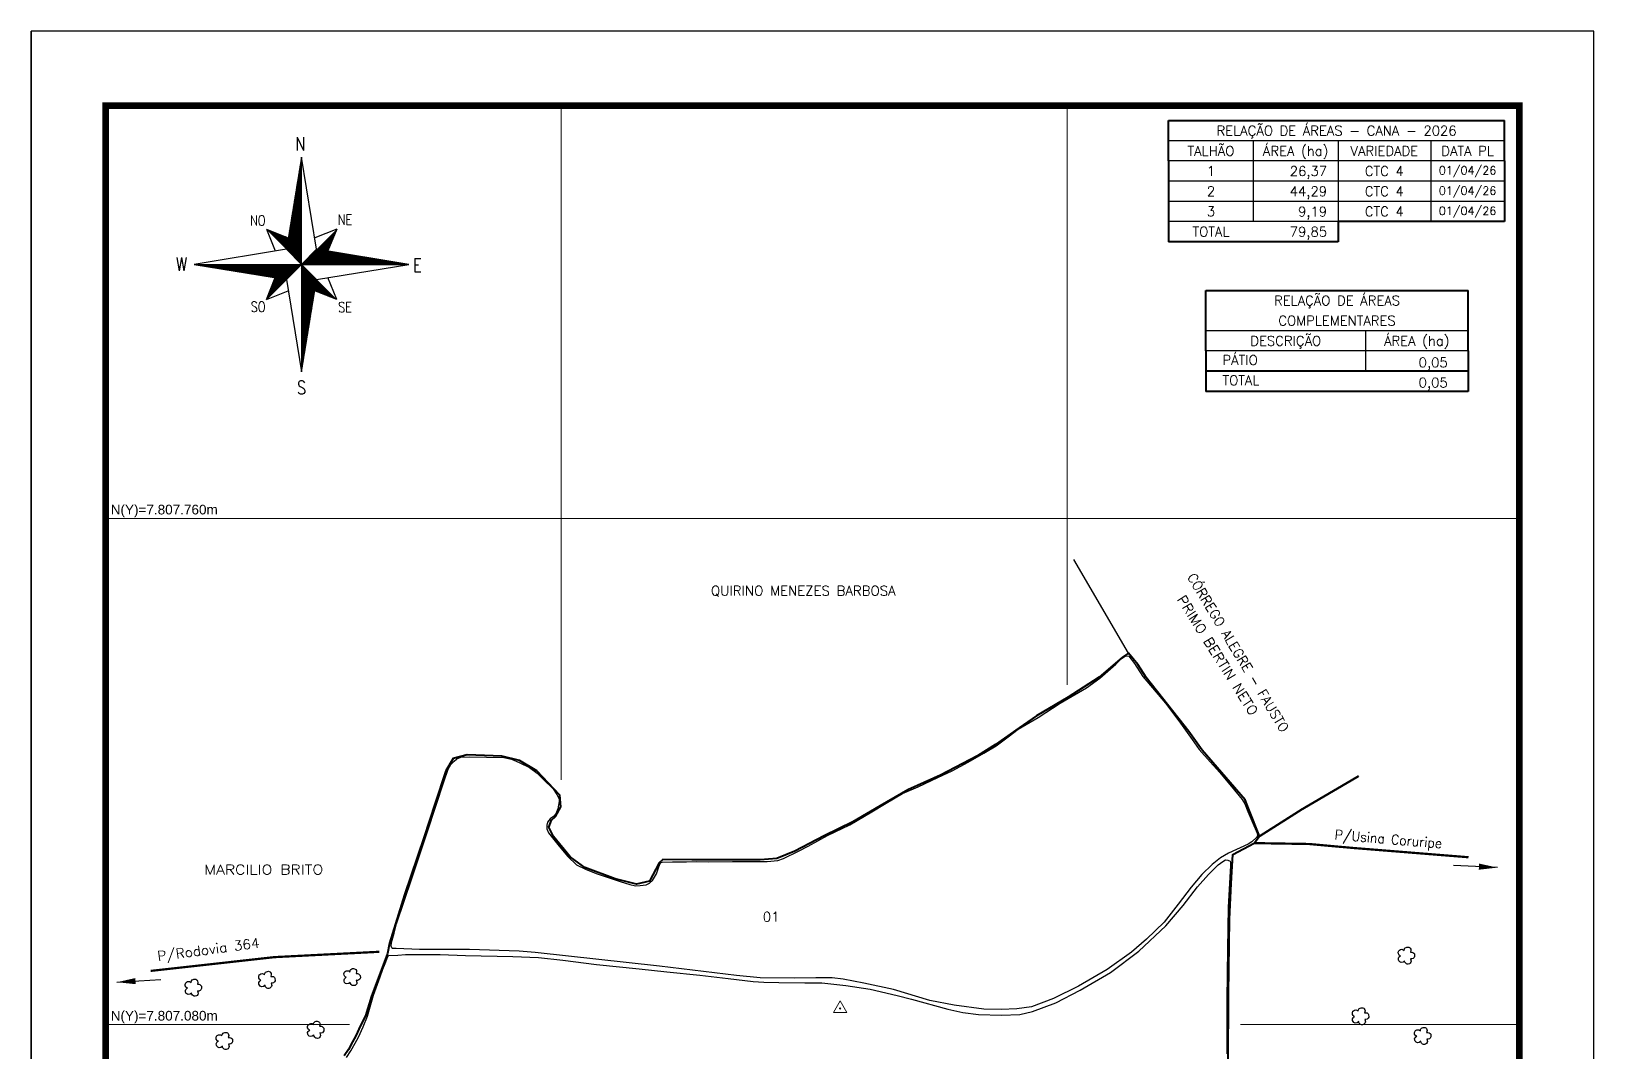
# Model space of a CAD drawing. Header units: millimetres. Extents: x 716688 to 718788, y 7805444 to 7808414.
# Drawn here: x 716688 to 718788, y 7807043 to 7808414 of the extents above; entities that cross this region are included whole.
import ezdxf
from ezdxf.enums import TextEntityAlignment as Align

# ---------------------------------------------------------------- set-up
doc = ezdxf.new("R2010")
doc.units = ezdxf.units.MM
doc.linetypes.add('CONTINUO', pattern=[0])
doc.linetypes.add('LIN0', pattern=[0])
doc.layers.add('0114000216', color=1, linetype='Continuous', lineweight=25)
doc.layers.add('MALHA', color=253, linetype='Continuous', lineweight=13)
for name, color, linetype in [('0114000216001', 5, 'Continuous'), ('0114000216002', 5, 'Continuous'), ('ESTRADA', 7, 'Continuous'), ('MARGEM', 5, 'Continuous'), ('MATO', 3, 'Continuous'), ('QUADRO_DE_AREAS_CANA_2026', 7, 'Continuous'), ('QUADRO_DE_AREAS_COMPLEMENTARES', 7, 'Continuous'), ('SETA_NORTE', 3, 'Continuous'), ('TEXTO', 7, 'Continuous'), ('TEXTO CONFRONTANTES', 7, 'Continuous'), ('TEXTO_NUN_TAL', 7, 'Continuous')]:
    doc.layers.add(name, color=color, linetype=linetype)
doc.styles.add('ROMANS', font='romans', dxfattribs={"height": 0.2})
doc.styles.add('SIMPLEX', font='simplex', dxfattribs={"height": 0.2})
doc.styles.get("Standard").update_dxf_attribs({"font": 'arial.ttf'})
doc.dimstyles.new('ISO-25', dxfattribs={"dimtxt": 2.5, "dimasz": 2.5, "dimexe": 1.25, "dimexo": 0.625, "dimtad": 1, "dimtxsty": 'Standard', "dimcen": 2.5, "dimadec": 0, "dimazin": 0, "dimtfac": 1, "dimtmove": 0, "dimatfit": 3, "dimfxl": 1, "dimarcsym": 0})

# ---------------------------------------------------------------- blocks, each defined once
blk = doc.blocks.new('A$C309442C0')
at = {"layer": 'SETA_NORTE', "linetype": 'Continuous'}
h = blk.add_hatch(dxfattribs=at)
h.set_pattern_fill('ANSI31', color=256, scale=0.1375, angle=-90, style=0)
h.set_pattern_definition([(315, (-215853.3434, 13873.16845), (0.3086963042, 0.3086963042), [])])
h.paths.add_polyline_path([(73.5, 97.4), (74.7, 104.9), (60, 110.8)])
h = blk.add_hatch(dxfattribs=at)
h.set_pattern_fill('ANSI31', color=256, scale=0.1375, angle=180, style=0)
h.set_pattern_definition([(225, (13869.59828, 216024.21475), (0.3086963042, -0.3086963042), [])])
h.paths.add_polyline_path([(93.8, 97.4), (101.4, 96.2), (107.3, 110.8)])
h = blk.add_hatch(dxfattribs=at)
h.set_pattern_fill('ANSI31', color=256, scale=0.1375, style=0)
h.set_pattern_definition([(45, (-13702.2971, -215849.77324), (-0.3086963042, 0.3086963042), [])])
h.paths.add_polyline_path([(73.5, 77), (65.9, 78.3), (60, 63.6)])
h = blk.add_hatch(dxfattribs=at)
h.set_pattern_fill('ANSI31', color=256, scale=0.1375, angle=90, style=0)
h.set_pattern_definition([(135, (216020.6446, -13698.72693), (-0.3086963042, -0.3086963042), [])])
h.paths.add_polyline_path([(93.8, 77), (92.6, 69.5), (107.3, 63.6)])
for p, q in [((83.4, 157.5), (83.7, 157.8)), ((83.5, 158.3), (83.7, 158.4)), ((83.6, 159), (83.7, 159.1)), ((81.3, 145.3), (83.7, 147.6)), ((81.5, 146.1), (83.7, 148.2)), ((81.6, 146.8), (83.7, 148.9)), ((81.7, 147.6), (83.7, 149.5)), ((81.8, 148.3), (83.7, 150.1)), ((82, 149.1), (83.7, 150.8)), ((82.1, 149.9), (83.7, 151.4)), ((82.2, 150.6), (83.7, 152.1)), ((82.3, 151.4), (83.7, 152.7)), ((82.5, 152.2), (83.7, 153.3)), ((82.6, 152.9), (83.7, 154)), ((82.7, 153.7), (83.7, 154.6)), ((82.9, 154.4), (83.7, 155.2)), ((83, 155.2), (83.7, 155.9)), ((83.1, 156), (83.7, 156.5)), ((83.2, 156.7), (83.7, 157.2)), ((79.2, 132.3), (83.7, 136.8)), ((79.3, 133.1), (83.7, 137.4)), ((79.5, 133.8), (83.7, 138)), ((79.6, 134.6), (83.7, 138.7)), ((79.7, 135.4), (83.7, 139.3)), ((79.8, 136.1), (83.7, 140)), ((80, 136.9), (83.7, 140.6)), ((80.1, 137.7), (83.7, 141.2)), ((80.2, 138.4), (83.7, 141.9)), ((80.3, 139.2), (83.7, 142.5)), ((80.5, 139.9), (83.7, 143.1)), ((80.6, 140.7), (83.7, 143.8)), ((80.7, 141.5), (83.7, 144.4)), ((80.8, 142.2), (83.7, 145)), ((81, 143), (83.7, 145.7)), ((81.1, 143.8), (83.7, 146.3)), ((81.2, 144.5), (83.7, 147)), ((77.2, 120.1), (83.7, 126.6)), ((77.3, 120.9), (83.7, 127.2)), ((77.4, 121.6), (83.7, 127.8)), ((77.6, 122.4), (83.7, 128.5)), ((77.7, 123.2), (83.7, 129.1)), ((77.8, 123.9), (83.7, 129.8)), ((78, 124.7), (83.7, 130.4)), ((78.1, 125.5), (83.7, 131)), ((78.2, 126.2), (83.7, 131.7)), ((78.3, 127), (83.7, 132.3)), ((78.5, 127.7), (83.7, 132.9)), ((78.6, 128.5), (83.7, 133.6)), ((78.7, 129.3), (83.7, 134.2)), ((78.8, 130), (83.7, 134.9)), ((79, 130.8), (83.7, 135.5)), ((79.1, 131.6), (83.7, 136.1)), ((75.1, 107.2), (83.7, 115.7)), ((75.2, 107.9), (83.7, 116.4)), ((75.3, 108.7), (83.7, 117)), ((75.4, 109.4), (83.7, 117.7)), ((75.6, 110.2), (83.7, 118.3)), ((75.7, 111), (83.7, 118.9)), ((75.8, 111.7), (83.7, 119.6)), ((75.9, 112.5), (83.7, 120.2)), ((76.1, 113.3), (83.7, 120.8)), ((76.2, 114), (83.7, 121.5)), ((76.3, 114.8), (83.7, 122.1)), ((76.4, 115.5), (83.7, 122.8)), ((76.6, 116.3), (83.7, 123.4)), ((76.7, 117.1), (83.7, 124)), ((76.8, 117.8), (83.7, 124.7)), ((76.9, 118.6), (83.7, 125.3)), ((77.1, 119.4), (83.7, 125.9)), ((60, 110.8), (74.7, 104.9)), ((60, 110.8), (65.9, 96.2)), ((73.5, 97.3), (83.7, 107.5)), ((73.6, 98), (83.7, 108.1)), ((73.7, 98.8), (83.7, 108.7)), ((73.8, 99.5), (83.7, 109.4)), ((73.8, 97), (83.7, 106.8)), ((73.9, 100.3), (83.7, 110)), ((74.1, 101.1), (83.7, 110.6)), ((74.2, 101.8), (83.7, 111.3)), ((74.2, 96.7), (83.7, 106.2)), ((74.3, 102.6), (83.7, 111.9)), ((74.4, 103.3), (83.7, 112.6)), ((74.5, 96.4), (83.7, 105.6)), ((74.6, 104.1), (83.7, 113.2)), ((74.7, 104.9), (83.7, 113.8)), ((74.8, 105.6), (83.7, 114.5)), ((74.9, 106.4), (83.7, 115.1)), ((107.3, 110.8), (92.6, 104.9)), ((107.3, 110.8), (101.4, 96.2)), ((74.8, 96.1), (83.7, 104.9)), ((75.1, 95.7), (83.7, 104.3)), ((75.4, 95.4), (83.7, 103.6)), ((75.8, 95.1), (83.7, 103)), ((76.1, 94.8), (83.7, 102.4)), ((76.4, 94.5), (83.7, 101.7)), ((76.7, 94.2), (83.7, 101.1)), ((77, 93.8), (83.7, 100.5)), ((77.4, 93.5), (83.7, 99.8)), ((77.7, 93.2), (83.7, 99.2)), ((78, 92.9), (83.7, 98.5)), ((78.3, 92.6), (83.7, 97.9)), ((78.6, 92.2), (83.7, 97.3)), ((78.9, 91.9), (83.7, 96.6)), ((79.3, 91.6), (83.7, 96)), ((79.6, 91.3), (83.7, 95.4)), ((79.9, 91), (83.7, 94.7)), ((83.8, 87.2), (94, 97.4)), ((84.4, 87.2), (94.5, 97.3)), ((85.1, 87.2), (95.1, 97.2)), ((85.7, 87.2), (95.6, 97.1)), ((86.3, 87.2), (96.2, 97)), ((87, 87.2), (96.7, 96.9)), ((87.6, 87.2), (97.2, 96.9)), ((88.3, 87.2), (97.8, 96.8)), ((88.9, 87.2), (98.3, 96.7)), ((89.5, 87.2), (98.9, 96.6)), ((90.2, 87.2), (99.4, 96.5)), ((90.8, 87.2), (100, 96.4)), ((91.4, 87.2), (100.5, 96.3)), ((92.1, 87.2), (101.1, 96.2)), ((92.7, 87.2), (101.6, 96.1)), ((93.4, 87.2), (102.2, 96)), ((94, 87.2), (102.7, 96)), ((94.6, 87.2), (103.3, 95.9)), ((95.3, 87.2), (103.8, 95.8)), ((95.9, 87.2), (104.4, 95.7)), ((96.5, 87.2), (104.9, 95.6)), ((97.2, 87.2), (105.5, 95.5)), ((97.8, 87.2), (106, 95.4)), ((98.4, 87.2), (106.5, 95.3)), ((99.1, 87.2), (107.1, 95.2)), ((99.7, 87.2), (107.6, 95.1)), ((100.4, 87.2), (108.2, 95.1)), ((101, 87.2), (108.7, 95)), ((101.6, 87.2), (109.3, 94.9)), ((102.3, 87.2), (109.8, 94.8)), ((102.9, 87.2), (110.4, 94.7)), ((103.5, 87.2), (110.9, 94.6)), ((104.2, 87.2), (111.5, 94.5)), ((11.8, 87.2), (11.8, 87.2)), ((12.3, 87.1), (12.4, 87.2)), ((12.9, 87), (13.1, 87.2)), ((13.4, 86.9), (13.7, 87.2)), ((14, 86.8), (14.4, 87.2)), ((14.5, 86.7), (15, 87.2)), ((15.1, 86.6), (15.6, 87.2)), ((15.6, 86.6), (16.3, 87.2)), ((16.2, 86.5), (16.9, 87.2)), ((16.7, 86.4), (17.5, 87.2)), ((17.2, 86.3), (18.2, 87.2)), ((17.8, 86.2), (18.8, 87.2)), ((18.3, 86.1), (19.5, 87.2)), ((18.9, 86), (20.1, 87.2)), ((19.4, 85.9), (20.7, 87.2)), ((20, 85.8), (21.4, 87.2)), ((20.5, 85.7), (22, 87.2)), ((21.1, 85.7), (22.6, 87.2)), ((21.6, 85.6), (23.3, 87.2)), ((22.2, 85.5), (23.9, 87.2)), ((22.7, 85.4), (24.6, 87.2)), ((23.3, 85.3), (25.2, 87.2)), ((23.8, 85.2), (25.8, 87.2)), ((24.4, 85.1), (26.5, 87.2)), ((24.9, 85), (27.1, 87.2)), ((25.5, 84.9), (27.7, 87.2)), ((26, 84.8), (28.4, 87.2)), ((26.5, 84.8), (29, 87.2)), ((27.1, 84.7), (29.6, 87.2)), ((27.6, 84.6), (30.3, 87.2)), ((28.2, 84.5), (30.9, 87.2)), ((28.7, 84.4), (31.6, 87.2)), ((29.3, 84.3), (32.2, 87.2)), ((29.8, 84.2), (32.8, 87.2)), ((30.4, 84.1), (33.5, 87.2)), ((30.9, 84), (34.1, 87.2)), ((31.5, 83.9), (34.7, 87.2)), ((32, 83.9), (35.4, 87.2)), ((32.6, 83.8), (36, 87.2)), ((33.1, 83.7), (36.7, 87.2)), ((33.7, 83.6), (37.3, 87.2)), ((34.2, 83.5), (37.9, 87.2)), ((34.7, 83.4), (38.6, 87.2)), ((35.3, 83.3), (39.2, 87.2)), ((35.8, 83.2), (39.8, 87.2)), ((36.4, 83.1), (40.5, 87.2)), ((36.9, 83), (41.1, 87.2)), ((37.5, 83), (41.8, 87.2)), ((38, 82.9), (42.4, 87.2)), ((38.6, 82.8), (43, 87.2)), ((39.1, 82.7), (43.7, 87.2)), ((39.7, 82.6), (44.3, 87.2)), ((40.2, 82.5), (44.9, 87.2)), ((40.8, 82.4), (45.6, 87.2)), ((41.3, 82.3), (46.2, 87.2)), ((41.9, 82.2), (46.8, 87.2)), ((42.4, 82.1), (47.5, 87.2)), ((43, 82.1), (48.1, 87.2)), ((43.5, 82), (48.8, 87.2)), ((44, 81.9), (49.4, 87.2)), ((44.6, 81.8), (50, 87.2)), ((45.1, 81.7), (50.7, 87.2)), ((45.7, 81.6), (51.3, 87.2)), ((46.2, 81.5), (51.9, 87.2)), ((46.8, 81.4), (52.6, 87.2)), ((47.3, 81.3), (53.2, 87.2)), ((47.9, 81.2), (53.9, 87.2)), ((48.4, 81.2), (54.5, 87.2)), ((49, 81.1), (55.1, 87.2)), ((49.5, 81), (55.8, 87.2)), ((50.1, 80.9), (56.4, 87.2)), ((50.6, 80.8), (57, 87.2)), ((51.2, 80.7), (57.7, 87.2)), ((51.7, 80.6), (58.3, 87.2)), ((52.3, 80.5), (59, 87.2)), ((52.8, 80.4), (59.6, 87.2)), ((53.3, 80.3), (60.2, 87.2)), ((53.9, 80.3), (60.9, 87.2)), ((54.4, 80.2), (61.5, 87.2)), ((55, 80.1), (62.1, 87.2)), ((55.5, 80), (62.8, 87.2)), ((56.1, 79.9), (63.4, 87.2)), ((56.6, 79.8), (64, 87.2)), ((57.2, 79.7), (64.7, 87.2)), ((57.7, 79.6), (65.3, 87.2)), ((58.3, 79.5), (66, 87.2)), ((58.8, 79.4), (66.6, 87.2)), ((59.4, 79.4), (67.2, 87.2)), ((59.9, 79.3), (67.9, 87.2)), ((83.7, 87.2), (60, 63.6)), ((60.5, 79.2), (68.5, 87.2)), ((61, 79.1), (69.1, 87.2)), ((61.5, 79), (69.8, 87.2)), ((62.1, 78.9), (70.4, 87.2)), ((62.6, 78.8), (71.1, 87.2)), ((63.2, 78.7), (71.7, 87.2)), ((63.7, 78.6), (72.3, 87.2)), ((64.3, 78.5), (73, 87.2)), ((64.8, 78.4), (73.6, 87.2)), ((65.4, 78.4), (74.2, 87.2)), ((65.9, 78.3), (74.9, 87.2)), ((66.5, 78.2), (75.5, 87.2)), ((67, 78.1), (76.2, 87.2)), ((67.6, 78), (76.8, 87.2)), ((68.1, 77.9), (77.4, 87.2)), ((68.7, 77.8), (78.1, 87.2)), ((69.2, 77.7), (78.7, 87.2)), ((69.8, 77.6), (79.3, 87.2)), ((70.3, 77.5), (80, 87.2)), ((70.8, 77.5), (80.6, 87.2)), ((71.4, 77.4), (81.2, 87.2)), ((71.9, 77.3), (81.9, 87.2)), ((72.5, 77.2), (82.5, 87.2)), ((73, 77.1), (83.2, 87.2)), ((80.2, 90.7), (83.7, 94.1)), ((80.5, 90.3), (83.7, 93.4)), ((80.9, 90), (83.7, 92.8)), ((81.2, 89.7), (83.7, 92.2)), ((81.5, 89.4), (83.7, 91.5)), ((81.8, 89.1), (83.7, 90.9)), ((82.1, 88.7), (83.7, 90.3)), ((82.4, 88.4), (83.7, 89.6)), ((82.8, 88.1), (83.7, 89)), ((83.1, 87.8), (83.7, 88.4)), ((83.4, 87.5), (83.7, 87.7)), ((83.7, 87.1), (83.7, 87.1)), ((83.7, 86.4), (84, 86.8)), ((83.7, 85.8), (84.4, 86.5)), ((83.7, 85.2), (84.7, 86.2)), ((83.7, 84.5), (85, 85.9)), ((83.7, 83.9), (85.3, 85.6)), ((83.7, 83.3), (85.6, 85.2)), ((83.7, 82.6), (86, 84.9)), ((83.7, 82), (86.3, 84.6)), ((83.7, 81.3), (86.6, 84.3)), ((104.8, 87.2), (112, 94.4)), ((105.5, 87.2), (112.6, 94.3)), ((106.1, 87.2), (113.1, 94.2)), ((106.7, 87.2), (113.7, 94.1)), ((107.4, 87.2), (114.2, 94.1)), ((108, 87.2), (114.8, 94)), ((108.6, 87.2), (115.3, 93.9)), ((109.3, 87.2), (115.8, 93.8)), ((109.9, 87.2), (116.4, 93.7)), ((110.6, 87.2), (116.9, 93.6)), ((111.2, 87.2), (117.5, 93.5)), ((111.8, 87.2), (118, 93.4)), ((112.5, 87.2), (118.6, 93.3)), ((113.1, 87.2), (119.1, 93.2)), ((113.7, 87.2), (119.7, 93.2)), ((114.4, 87.2), (120.2, 93.1)), ((115, 87.2), (120.8, 93)), ((115.6, 87.2), (121.3, 92.9)), ((116.3, 87.2), (121.9, 92.8)), ((116.9, 87.2), (122.4, 92.7)), ((117.6, 87.2), (123, 92.6)), ((118.2, 87.2), (123.5, 92.5)), ((118.8, 87.2), (124, 92.4)), ((119.5, 87.2), (124.6, 92.3)), ((120.1, 87.2), (125.1, 92.3)), ((120.7, 87.2), (125.7, 92.2)), ((121.4, 87.2), (126.2, 92.1)), ((122, 87.2), (126.8, 92)), ((122.7, 87.2), (127.3, 91.9)), ((123.3, 87.2), (127.9, 91.8)), ((123.9, 87.2), (128.4, 91.7)), ((124.6, 87.2), (129, 91.6)), ((125.2, 87.2), (129.5, 91.5)), ((125.8, 87.2), (130.1, 91.4)), ((126.5, 87.2), (130.6, 91.4)), ((127.1, 87.2), (131.2, 91.3)), ((127.8, 87.2), (131.7, 91.2)), ((128.4, 87.2), (132.3, 91.1)), ((129, 87.2), (132.8, 91)), ((129.7, 87.2), (133.3, 90.9)), ((130.3, 87.2), (133.9, 90.8)), ((130.9, 87.2), (134.4, 90.7)), ((131.6, 87.2), (135, 90.6)), ((132.2, 87.2), (135.5, 90.5)), ((132.8, 87.2), (136.1, 90.5)), ((133.5, 87.2), (136.6, 90.4)), ((134.1, 87.2), (137.2, 90.3)), ((134.8, 87.2), (137.7, 90.2)), ((135.4, 87.2), (138.3, 90.1)), ((136, 87.2), (138.8, 90)), ((136.7, 87.2), (139.4, 89.9)), ((137.3, 87.2), (139.9, 89.8)), ((137.9, 87.2), (140.5, 89.7)), ((138.6, 87.2), (141, 89.6)), ((139.2, 87.2), (141.6, 89.6)), ((139.9, 87.2), (142.1, 89.5)), ((140.5, 87.2), (142.6, 89.4)), ((141.1, 87.2), (143.2, 89.3)), ((141.8, 87.2), (143.7, 89.2)), ((142.4, 87.2), (144.3, 89.1)), ((143, 87.2), (144.8, 89)), ((143.7, 87.2), (145.4, 88.9)), ((144.3, 87.2), (145.9, 88.8)), ((144.9, 87.2), (146.5, 88.7)), ((145.6, 87.2), (147, 88.7)), ((146.2, 87.2), (147.6, 88.6)), ((146.9, 87.2), (148.1, 88.5)), ((147.5, 87.2), (148.7, 88.4)), ((148.1, 87.2), (149.2, 88.3)), ((148.8, 87.2), (149.8, 88.2)), ((149.4, 87.2), (150.3, 88.1)), ((150, 87.2), (150.8, 88)), ((150.7, 87.2), (151.4, 87.9)), ((151.3, 87.2), (151.9, 87.8)), ((152, 87.2), (152.5, 87.8)), ((152.6, 87.2), (153, 87.7)), ((153.2, 87.2), (153.6, 87.6)), ((153.9, 87.2), (154.1, 87.5)), ((154.5, 87.2), (154.7, 87.4)), ((155.1, 87.2), (155.2, 87.3)), ((60, 63.6), (65.9, 78.3)), ((83.7, 80.7), (86.9, 84)), ((83.7, 80.1), (87.2, 83.6)), ((83.7, 79.4), (87.5, 83.3)), ((83.7, 78.8), (87.9, 83)), ((83.7, 78.2), (88.2, 82.7)), ((83.7, 77.5), (88.5, 82.4)), ((83.7, 76.9), (88.8, 82.1)), ((83.7, 76.2), (89.1, 81.7)), ((83.7, 75.6), (89.5, 81.4)), ((83.7, 75), (89.8, 81.1)), ((83.7, 74.3), (90.1, 80.8)), ((83.7, 73.7), (90.4, 80.5)), ((83.7, 73.1), (90.7, 80.1)), ((83.7, 72.4), (91, 79.8)), ((83.7, 71.8), (91.4, 79.5)), ((83.7, 71.2), (91.7, 79.2)), ((83.7, 70.5), (92, 78.9)), ((83.7, 69.9), (92.3, 78.5)), ((83.7, 69.2), (92.6, 78.2)), ((83.7, 68.6), (93, 77.9)), ((83.7, 68), (93.3, 77.6)), ((83.7, 67.3), (93.6, 77.3)), ((83.7, 66.7), (93.8, 76.9)), ((83.7, 66.1), (93.7, 76.1)), ((83.7, 65.4), (93.6, 75.3)), ((83.7, 64.8), (93.4, 74.6)), ((83.7, 64.1), (93.3, 73.8)), ((107.3, 63.6), (101.4, 78.3)), ((60, 63.6), (74.7, 69.5)), ((83.7, 63.5), (93.2, 73)), ((83.7, 62.9), (93.1, 72.3)), ((83.7, 62.2), (92.9, 71.5)), ((83.7, 61.6), (92.8, 70.8)), ((83.7, 61), (92.7, 70)), ((83.7, 60.3), (92.6, 69.2)), ((83.7, 59.7), (92.4, 68.5)), ((83.7, 59), (92.3, 67.7)), ((83.7, 58.4), (92.2, 66.9)), ((83.7, 57.8), (92.1, 66.2)), ((83.7, 57.1), (91.9, 65.4)), ((83.7, 56.5), (91.8, 64.7)), ((83.7, 55.9), (91.7, 63.9)), ((83.7, 55.2), (91.6, 63.1)), ((107.3, 63.6), (92.6, 69.5)), ((83.7, 54.6), (91.4, 62.4)), ((83.7, 54), (91.3, 61.6)), ((83.7, 53.3), (91.2, 60.8)), ((83.7, 52.7), (91.1, 60.1)), ((83.7, 52), (90.9, 59.3)), ((83.7, 51.4), (90.8, 58.6)), ((83.7, 50.8), (90.7, 57.8)), ((83.7, 50.1), (90.5, 57)), ((83.7, 49.5), (90.4, 56.3)), ((83.7, 48.9), (90.3, 55.5)), ((83.7, 48.2), (90.2, 54.7)), ((83.7, 47.6), (90, 54)), ((83.7, 46.9), (89.9, 53.2)), ((83.7, 46.3), (89.8, 52.5)), ((83.7, 45.7), (89.7, 51.7)), ((83.7, 45), (89.5, 50.9)), ((83.7, 44.4), (89.4, 50.2)), ((83.7, 43.8), (89.3, 49.4)), ((83.7, 43.1), (89.2, 48.6)), ((83.7, 42.5), (89, 47.9)), ((83.7, 41.8), (88.9, 47.1)), ((83.7, 41.2), (88.8, 46.3)), ((83.7, 40.6), (88.7, 45.6)), ((83.7, 39.9), (88.5, 44.8)), ((83.7, 39.3), (88.4, 44.1)), ((83.7, 38.7), (88.3, 43.3)), ((83.7, 38), (88.2, 42.5)), ((83.7, 37.4), (88, 41.8)), ((83.7, 36.8), (87.9, 41)), ((83.7, 36.1), (87.8, 40.2)), ((83.7, 35.5), (87.7, 39.5)), ((83.7, 34.8), (87.5, 38.7)), ((83.7, 34.2), (87.4, 38)), ((83.7, 33.6), (87.3, 37.2)), ((83.7, 32.9), (87.2, 36.4)), ((83.7, 32.3), (87, 35.7)), ((83.7, 31.7), (86.9, 34.9)), ((83.7, 31), (86.8, 34.1)), ((83.7, 30.4), (86.7, 33.4)), ((83.7, 29.7), (86.5, 32.6)), ((83.7, 29.1), (86.4, 31.9)), ((83.7, 28.5), (86.3, 31.1)), ((83.7, 27.8), (86.2, 30.3)), ((83.7, 27.2), (86, 29.6)), ((83.7, 26.6), (85.9, 28.8)), ((83.7, 25.9), (85.8, 28)), ((83.7, 25.3), (85.6, 27.3)), ((83.7, 24.6), (85.5, 26.5)), ((83.7, 24), (85.4, 25.8)), ((83.7, 23.4), (85.3, 25)), ((83.7, 22.7), (85.1, 24.2)), ((83.7, 22.1), (85, 23.5)), ((83.7, 21.5), (84.9, 22.7)), ((83.7, 20.8), (84.8, 21.9)), ((83.7, 20.2), (84.6, 21.2)), ((83.7, 19.6), (84.5, 20.4)), ((83.7, 18.9), (84.4, 19.7)), ((83.7, 18.3), (84.3, 18.9)), ((83.7, 17.6), (84.1, 18.1)), ((83.7, 17), (84, 17.4)), ((83.7, 16.4), (83.9, 16.6)), ((83.7, 15.7), (83.8, 15.8))]:
    blk.add_line(p, q, dxfattribs=at)
blk.add_lwpolyline([(93.8, 77), (155.7, 87.2), (93.8, 97.4), (83.7, 159.3), (73.5, 97.4), (11.6, 87.2), (73.5, 77), (83.7, 15.1)], close=True, dxfattribs=at)
for points in [[(83.7, 87.2), (83.7, 159.3)], [(83.7, 87.2), (73.5, 97.4)], [(83.7, 87.2), (93.8, 97.4)], [(11.6, 87.2), (155.7, 87.2)], [(83.7, 87.2), (73.5, 77)], [(83.7, 87.2), (93.8, 77)], [(83.7, 87.2), (83.7, 15.1)]]:
    blk.add_lwpolyline(points, dxfattribs=at)
at = {"layer": 'SETA_NORTE', "color": 7, "lineweight": 30, "style": 'ROMANS', "width": 0.8}
for s, height, p in [('N ', 8.94, (79.5, 163.6)), ('NO', 6.88, (49.1, 113.2)), ('NE', 6.87, (108, 113.7)), ('W', 8.94, (-0.7, 82.9)), ('E', 8.94, (158.6, 82.1)), ('SO', 6.88, (49.5, 55.3)), ('SE', 6.87, (108.3, 55)), ('S', 8.94, (80.6, 0))]:
    blk.add_text(s, height=height, dxfattribs=at).set_placement(p)

msp = doc.modelspace()

# ---------------------------------------------------------------- linework, layer by layer
at = {"layer": '0114000216', "linetype": 'CONTINUO', "lineweight": 40}
msp.add_lwpolyline([(718296.8, 7807026.9), (718296.9, 7807120.7), (718298.6, 7807221.6), (718300.5, 7807269.5), (718303, 7807308.3), (718331.5, 7807323.7), (718338.7, 7807332.9), (718324.1, 7807370.2), (718319.3, 7807382), (718261.6, 7807448.6), (718243.9, 7807473.7), (718186.6, 7807546.2), (718175.1, 7807563.5), (718162.7, 7807578.7), (718154.6, 7807573.6), (718123.4, 7807546.8), (718081.5, 7807519.7), (718039, 7807494.7), (718015.6, 7807478.7), (717984, 7807456.1), (717959.7, 7807441.1), (717910, 7807415.1), (717866, 7807395.1), (717828.8, 7807373.9), (717792, 7807352.4), (717753.5, 7807333.3), (717714.4, 7807312.8), (717690, 7807302.9), (717667.4, 7807301.4), (717631.9, 7807301.4), (717575.7, 7807301.4), (717536.7, 7807301.9), (717531.7, 7807297.4), (717518.9, 7807272.4), (717501.4, 7807268.4), (717472.7, 7807275.8), (717432, 7807290.9), (717412.3, 7807305.2), (717390, 7807332.5), (717383.5, 7807345), (717387, 7807354.3), (717392.7, 7807359.4), (717399.6, 7807372.3), (717398.4, 7807388), (717367.5, 7807420.8), (717344.1, 7807434.9), (717320.4, 7807440.3), (717274, 7807442.1), (717255.1, 7807437.3), (717245, 7807420.9), (717230.7, 7807377.2), (717216.2, 7807332.3), (717189.5, 7807254.4), (717169.5, 7807189.4), (717166.9, 7807175.5), (717145.2, 7807117.9), (717137.2, 7807091.6), (717130.6, 7807078.5), (717124.1, 7807064.7), (717119.9, 7807056.6), (717114.2, 7807046.5), (717108.4, 7807037.7)], dxfattribs=at)
at = {"layer": '0114000216001'}
msp.add_lwpolyline([(717178.6, 7807182.1), (717173.5, 7807182.2), (717172.4, 7807182.8), (717171.8, 7807185.4), (717172.2, 7807190.2), (717175.7, 7807202.7), (717178.8, 7807215.2), (717200, 7807277.5), (717220.7, 7807339.4), (717242.3, 7807406), (717248.4, 7807423), (717252, 7807429.3), (717256.4, 7807433.8), (717260, 7807437), (717265.4, 7807439.3), (717276.6, 7807439.6), (717323.1, 7807438.8), (717333.2, 7807436.7), (717343.9, 7807432.2), (717357.7, 7807425.1), (717367.7, 7807417.7), (717376.1, 7807409.7), (717389.3, 7807396.4), (717394.5, 7807389), (717397.3, 7807383.4), (717397.6, 7807379.5), (717395.7, 7807369.8), (717392.9, 7807363.2), (717389.8, 7807359.5), (717385.5, 7807356.4), (717382, 7807351.9), (717380.9, 7807347.7), (717380.7, 7807342.7), (717383.3, 7807337.4), (717397.6, 7807319.7), (717409.1, 7807305.7), (717420.9, 7807294.7), (717432.8, 7807288.7), (717447.2, 7807283), (717479.4, 7807272.3), (717492.4, 7807268), (717500, 7807266.4), (717506.5, 7807266.6), (717514.4, 7807267.5), (717519, 7807269.9), (717522.9, 7807273.3), (717528.2, 7807282.5), (717531.5, 7807291.8), (717533.8, 7807297), (717535.9, 7807298.2), (717549.8, 7807298.6), (717568.7, 7807298.6), (717582.4, 7807298.9), (717598.5, 7807298.7), (717630.2, 7807298.8), (717659.4, 7807298.9), (717677, 7807299.2), (717691.2, 7807300.4), (717698.8, 7807302.9), (717718.9, 7807313), (717732.2, 7807319.7), (717758.1, 7807333.7), (717787.9, 7807348.4), (717817.9, 7807365.7), (717836.8, 7807377.4), (717859, 7807390.2), (717879.8, 7807399.5), (717906.3, 7807411.7), (717925.8, 7807420.7), (717947.3, 7807432.6), (717968.2, 7807444.5), (717984.6, 7807454.3), (718000.7, 7807466.4), (718014.2, 7807476.7), (718041.2, 7807492.6), (718071, 7807511.5), (718106.1, 7807532.1), (718123.9, 7807545.1), (718145.5, 7807564.2), (718153, 7807571.1), (718157.4, 7807574.3), (718159.8, 7807575.3), (718163.2, 7807574.8), (718170.5, 7807565), (718181.8, 7807547.5), (718195, 7807532.3), (718212.5, 7807511.5), (718232.5, 7807484.8), (718248.2, 7807463), (718257.4, 7807449.4), (718272.6, 7807432.7), (718285.3, 7807418.4), (718305.1, 7807394.8), (718315.4, 7807382.3), (718319.2, 7807376.4), (718323, 7807366.3), (718328.6, 7807353.5), (718335.5, 7807336.9), (718335.9, 7807333.4), (718334.8, 7807331.3), (718328.3, 7807325.4), (718323.3, 7807322.4), (718297.1, 7807310), (718286.3, 7807303.9), (718274.9, 7807295), (718261.2, 7807281.3), (718246.8, 7807264.5), (718229.5, 7807241.7), (718210.5, 7807217.5), (718186.8, 7807194.8), (718166.8, 7807177.3), (718133.8, 7807153.8), (718095.5, 7807131.7), (718061.7, 7807114.8), (718032.2, 7807103.9), (718012.6, 7807100.9), (717991.3, 7807100.1), (717968.4, 7807100.5), (717928.4, 7807105.9), (717895.6, 7807112.4), (717846.6, 7807126.9), (717806.9, 7807135.6), (717779.1, 7807140.7), (717764.2, 7807142.6), (717742.4, 7807142.9), (717714.2, 7807142.2), (717667.8, 7807142.8), (717635.7, 7807146), (717532.2, 7807158.2), (717365.3, 7807176.8), (717343.5, 7807178.7), (717277.1, 7807180.8), (717209.8, 7807180.8)], close=True, dxfattribs=at)
at = {"layer": '0114000216002'}
msp.add_lwpolyline([(717111.7, 7807035.5), (717117.6, 7807044.4), (717123.4, 7807054.7), (717127.7, 7807062.9), (717134.2, 7807076.9), (717140, 7807091.3), (717148.1, 7807119.3), (717156.8, 7807143.9), (717160.4, 7807154.3), (717163.6, 7807161.9), (717167.3, 7807171.3), (717168.5, 7807172.5), (717180.5, 7807173.1), (717191.1, 7807174.2), (717211, 7807174.2), (717237.6, 7807174.1), (717271.4, 7807172.9), (717335, 7807171.4), (717369.8, 7807169.8), (717402.4, 7807166.5), (717447.7, 7807160.4), (717505.2, 7807154.6), (717542.2, 7807150.7), (717586.4, 7807146.3), (717624.4, 7807141.8), (717658.4, 7807137.9), (717672.5, 7807136.7), (717692.9, 7807136.6), (717727.8, 7807136.1), (717750.3, 7807135.8), (717782.7, 7807132.6), (717815.3, 7807127.6), (717851.8, 7807119.1), (717870.9, 7807113.9), (717919.8, 7807100.6), (717939.9, 7807096.3), (717960.9, 7807093.3), (717992.1, 7807092.6), (718016.8, 7807093.4), (718033.4, 7807097.5), (718064.9, 7807109.1), (718097.8, 7807125.9), (718138.5, 7807149.9), (718176.5, 7807178.6), (718212.8, 7807212.4), (718236.3, 7807240), (718255.4, 7807265), (718270.1, 7807281.3), (718283.2, 7807294.3), (718289.3, 7807299.2), (718293.1, 7807301.1), (718296.1, 7807300.8), (718299.1, 7807299.3), (718299.7, 7807297.6), (718299.9, 7807292.8), (718299.3, 7807286.1), (718296.8, 7807237.8), (718295.8, 7807181.2), (718294.9, 7807113.4), (718294.6, 7807040.6)], dxfattribs=at)
at = {"layer": 'ESTRADA', "const_width": 3}
for points in [[(718338.7, 7807332.9), (718395.6, 7807369), (718472.1, 7807413.8)], [(718331.5, 7807323.7), (718405.4, 7807322.5), (718463, 7807317.3), (718619.6, 7807304.7)], [(717155.9, 7807177.7), (717014.9, 7807170.5), (716848.5, 7807152)]]:
    msp.add_lwpolyline(points, dxfattribs=at)
at = {"layer": 'MALHA'}
for p, q in [((717400, 7807408.9), (717400, 7808314.5)), ((718080, 7807536.5), (718080, 7808314.5)), ((716787.9, 7807760), (718687.9, 7807760)), ((716787.9, 7807080), (717115.6, 7807080)), ((718313.3, 7807080), (718687.9, 7807080))]:
    msp.add_line(p, q, dxfattribs=at)
at = {"layer": 'MARGEM', "color": 174, "linetype": 'LIN0'}
msp.add_line((716687.9, 7805444.5), (716687.9, 7808414.5), dxfattribs=at)
at = {"layer": 'MARGEM', "color": 174, "linetype": 'LIN0', "flags": 128}
msp.add_lwpolyline([(718787.9, 7805444.5), (718787.9, 7808414.5), (716687.9, 7808414.5), (716687.9, 7805444.5)], close=True, dxfattribs=at)
at = {"layer": 'MARGEM', "color": 174, "linetype": 'LIN0', "const_width": 9.09, "flags": 128}
msp.add_lwpolyline([(718687.9, 7805778.8), (718687.9, 7808314.5), (716787.9, 7808314.5), (716787.9, 7805778.8)], close=True, dxfattribs=at)
at = {"layer": 'MATO', "linetype": 'CONTINUO'}
for points in [[(718533.7, 7807165.4, 0), (718531.7, 7807163.7, 0), (718529.1, 7807163.4, 0), (718527.3, 7807164.1, 0), (718526.1, 7807165.4, 0), (718525.5, 7807166.8, 0), (718525.4, 7807169, 0), (718526.1, 7807170.3, 0), (718526.8, 7807171.3, 0), (718528.3, 7807172.3, 0), (718527.3, 7807172.6, 0), (718526.4, 7807173.3, 0), (718525.4, 7807175, 0), (718525.2, 7807177, 0), (718525.9, 7807179.1, 0), (718526.7, 7807179.9, 0), (718528.2, 7807180.8, 0), (718529.8, 7807181, 0), (718531, 7807180.8, 0), (718532, 7807180.4, 0), (718533.1, 7807179.4, 0), (718533.4, 7807181.2, 0), (718533.7, 7807182, 0), (718534.5, 7807183, 0), (718535.7, 7807183.4, 0), (718536.9, 7807184, 0), (718538.2, 7807184.1, 0), (718539.4, 7807183.9, 0), (718540.5, 7807183.4, 0), (718541.2, 7807182.6, 0), (718541.9, 7807181.3, 0), (718542.1, 7807179.8, 0), (718541.5, 7807177.2, 0), (718543.3, 7807177.3, 0), (718544.8, 7807176.9, 0), (718546.2, 7807175.8, 0), (718547, 7807174.9, 0), (718547.2, 7807171.3, 0), (718546.4, 7807169.8, 0), (718545.2, 7807168.7, 0), (718543.4, 7807168.2, 0), (718541.8, 7807168.3, 0), (718542.6, 7807165, 0), (718542.3, 7807163.6, 0), (718541.3, 7807162.3, 0), (718540.2, 7807161.4, 0), (718538.7, 7807161.1, 0), (718537.3, 7807161.1, 0), (718536.1, 7807161.5, 0), (718534.9, 7807162.7, 0), (718534, 7807163.9, 0), (718533.7, 7807165.6, 0)], [(717002.1, 7807132.8, 0), (717000.1, 7807131.1, 0), (716997.6, 7807130.8, 0), (716995.8, 7807131.5, 0), (716994.5, 7807132.8, 0), (716994, 7807134.2, 0), (716993.8, 7807136.3, 0), (716994.5, 7807137.7, 0), (716995.2, 7807138.7, 0), (716996.7, 7807139.7, 0), (716995.8, 7807139.9, 0), (716994.9, 7807140.7, 0), (716993.8, 7807142.4, 0), (716993.6, 7807144.4, 0), (716994.4, 7807146.5, 0), (716995.2, 7807147.3, 0), (716996.7, 7807148.2, 0), (716998.2, 7807148.4, 0), (716999.5, 7807148.2, 0), (717000.5, 7807147.7, 0), (717001.5, 7807146.8, 0), (717001.9, 7807148.6, 0), (717002.1, 7807149.4, 0), (717002.9, 7807150.4, 0), (717004.1, 7807150.8, 0), (717005.3, 7807151.3, 0), (717006.6, 7807151.5, 0), (717007.9, 7807151.3, 0), (717008.9, 7807150.7, 0), (717009.6, 7807149.9, 0), (717010.3, 7807148.6, 0), (717010.6, 7807147.2, 0), (717010, 7807144.6, 0), (717011.8, 7807144.6, 0), (717013.3, 7807144.3, 0), (717014.7, 7807143.2, 0), (717015.5, 7807142.3, 0), (717015.7, 7807138.7, 0), (717014.8, 7807137.1, 0), (717013.6, 7807136.1, 0), (717011.8, 7807135.6, 0), (717010.2, 7807135.7, 0), (717011.1, 7807132.4, 0), (717010.7, 7807131, 0), (717009.7, 7807129.6, 0), (717008.7, 7807128.8, 0), (717007.2, 7807128.4, 0), (717005.7, 7807128.5, 0), (717004.6, 7807128.8, 0), (717003.3, 7807130.1, 0), (717002.4, 7807131.2, 0), (717002.2, 7807132.9, 0)], [(717116.7, 7807136.5, 0), (717114.7, 7807134.9, 0), (717112.2, 7807134.6, 0), (717110.4, 7807135.3, 0), (717109.1, 7807136.5, 0), (717108.6, 7807138, 0), (717108.4, 7807140.1, 0), (717109.1, 7807141.4, 0), (717109.8, 7807142.4, 0), (717111.3, 7807143.4, 0), (717110.4, 7807143.7, 0), (717109.4, 7807144.5, 0), (717108.4, 7807146.2, 0), (717108.2, 7807148.2, 0), (717109, 7807150.3, 0), (717109.8, 7807151, 0), (717111.3, 7807151.9, 0), (717112.8, 7807152.1, 0), (717114.1, 7807152, 0), (717115, 7807151.5, 0), (717116.1, 7807150.5, 0), (717116.4, 7807152.4, 0), (717116.7, 7807153.1, 0), (717117.5, 7807154.1, 0), (717118.7, 7807154.6, 0), (717119.9, 7807155.1, 0), (717121.2, 7807155.2, 0), (717122.5, 7807155, 0), (717123.5, 7807154.5, 0), (717124.2, 7807153.7, 0), (717124.9, 7807152.4, 0), (717125.1, 7807151, 0), (717124.5, 7807148.4, 0), (717126.4, 7807148.4, 0), (717127.9, 7807148, 0), (717129.3, 7807146.9, 0), (717130, 7807146, 0), (717130.3, 7807142.5, 0), (717129.4, 7807140.9, 0), (717128.2, 7807139.8, 0), (717126.4, 7807139.3, 0), (717124.8, 7807139.5, 0), (717125.7, 7807136.2, 0), (717125.3, 7807134.8, 0), (717124.3, 7807133.4, 0), (717123.3, 7807132.6, 0), (717121.8, 7807132.2, 0), (717120.3, 7807132.3, 0), (717119.2, 7807132.6, 0), (717117.9, 7807133.9, 0), (717117, 7807135, 0), (717116.7, 7807136.7, 0)], [(716903.3, 7807122.2, 0), (716901.4, 7807120.6, 0), (716898.8, 7807120.3, 0), (716897, 7807121, 0), (716895.7, 7807122.2, 0), (716895.2, 7807123.7, 0), (716895.1, 7807125.8, 0), (716895.8, 7807127.1, 0), (716896.5, 7807128.1, 0), (716897.9, 7807129.1, 0), (716897, 7807129.4, 0), (716896.1, 7807130.2, 0), (716895, 7807131.8, 0), (716894.8, 7807133.9, 0), (716895.6, 7807136, 0), (716896.4, 7807136.7, 0), (716897.9, 7807137.6, 0), (716899.5, 7807137.8, 0), (716900.7, 7807137.7, 0), (716901.7, 7807137.2, 0), (716902.8, 7807136.2, 0), (716903.1, 7807138.1, 0), (716903.4, 7807138.8, 0), (716904.2, 7807139.8, 0), (716905.4, 7807140.3, 0), (716906.6, 7807140.8, 0), (716907.9, 7807140.9, 0), (716909.1, 7807140.7, 0), (716910.1, 7807140.2, 0), (716910.9, 7807139.4, 0), (716911.6, 7807138.1, 0), (716911.8, 7807136.6, 0), (716911.2, 7807134.1, 0), (716913, 7807134.1, 0), (716914.5, 7807133.7, 0), (716915.9, 7807132.6, 0), (716916.7, 7807131.7, 0), (716916.9, 7807128.2, 0), (716916, 7807126.6, 0), (716914.9, 7807125.5, 0), (716913.1, 7807125, 0), (716911.5, 7807125.2, 0), (716912.3, 7807121.9, 0), (716911.9, 7807120.4, 0), (716911, 7807119.1, 0), (716909.9, 7807118.3, 0), (716908.4, 7807117.9, 0), (716906.9, 7807118, 0), (716905.8, 7807118.3, 0), (716904.5, 7807119.5, 0), (716903.7, 7807120.7, 0), (716903.4, 7807122.4, 0)], [(718472, 7807084, 0), (718470, 7807082.3, 0), (718467.5, 7807082, 0), (718465.7, 7807082.7, 0), (718464.4, 7807084, 0), (718463.9, 7807085.4, 0), (718463.7, 7807087.5, 0), (718464.4, 7807088.9, 0), (718465.1, 7807089.9, 0), (718466.6, 7807090.8, 0), (718465.7, 7807091.1, 0), (718464.8, 7807091.9, 0), (718463.7, 7807093.6, 0), (718463.5, 7807095.6, 0), (718464.3, 7807097.7, 0), (718465.1, 7807098.4, 0), (718466.6, 7807099.4, 0), (718468.1, 7807099.6, 0), (718469.4, 7807099.4, 0), (718470.4, 7807098.9, 0), (718471.4, 7807098, 0), (718471.8, 7807099.8, 0), (718472, 7807100.5, 0), (718472.8, 7807101.6, 0), (718474, 7807102, 0), (718475.2, 7807102.5, 0), (718476.5, 7807102.6, 0), (718477.8, 7807102.5, 0), (718478.8, 7807101.9, 0), (718479.5, 7807101.1, 0), (718480.2, 7807099.8, 0), (718480.5, 7807098.4, 0), (718479.9, 7807095.8, 0), (718481.7, 7807095.8, 0), (718483.2, 7807095.5, 0), (718484.6, 7807094.3, 0), (718485.4, 7807093.5, 0), (718485.6, 7807089.9, 0), (718484.7, 7807088.3, 0), (718483.5, 7807087.3, 0), (718481.7, 7807086.8, 0), (718480.1, 7807086.9, 0), (718481, 7807083.6, 0), (718480.6, 7807082.2, 0), (718479.6, 7807080.8, 0), (718478.6, 7807080, 0), (718477.1, 7807079.6, 0), (718475.6, 7807079.7, 0), (718474.5, 7807080, 0), (718473.2, 7807081.3, 0), (718472.3, 7807082.4, 0), (718472.1, 7807084.1, 0)], [(716944.8, 7807050.7, 0), (716942.8, 7807049, 0), (716940.3, 7807048.7, 0), (716938.5, 7807049.4, 0), (716937.2, 7807050.7, 0), (716936.7, 7807052.1, 0), (716936.5, 7807054.2, 0), (716937.2, 7807055.6, 0), (716938, 7807056.6, 0), (716939.4, 7807057.5, 0), (716938.5, 7807057.8, 0), (716937.6, 7807058.6, 0), (716936.5, 7807060.3, 0), (716936.3, 7807062.3, 0), (716937.1, 7807064.4, 0), (716937.9, 7807065.1, 0), (716939.4, 7807066.1, 0), (716940.9, 7807066.3, 0), (716942.2, 7807066.1, 0), (716943.2, 7807065.6, 0), (716944.2, 7807064.7, 0), (716944.6, 7807066.5, 0), (716944.8, 7807067.2, 0), (716945.7, 7807068.3, 0), (716946.9, 7807068.7, 0), (716948, 7807069.2, 0), (716949.3, 7807069.3, 0), (716950.6, 7807069.2, 0), (716951.6, 7807068.6, 0), (716952.4, 7807067.8, 0), (716953, 7807066.5, 0), (716953.3, 7807065.1, 0), (716952.7, 7807062.5, 0), (716954.5, 7807062.5, 0), (716956, 7807062.2, 0), (716957.4, 7807061, 0), (716958.2, 7807060.2, 0), (716958.4, 7807056.6, 0), (716957.5, 7807055, 0), (716956.4, 7807054, 0), (716954.5, 7807053.5, 0), (716952.9, 7807053.6, 0), (716953.8, 7807050.3, 0), (716953.4, 7807048.9, 0), (716952.4, 7807047.5, 0), (716951.4, 7807046.7, 0), (716949.9, 7807046.3, 0), (716948.4, 7807046.4, 0), (716947.3, 7807046.7, 0), (716946, 7807048, 0), (716945.1, 7807049.1, 0), (716944.9, 7807050.8, 0)], [(717067.7, 7807065.7, 0), (717065.7, 7807064.1, 0), (717063.2, 7807063.8, 0), (717061.4, 7807064.5, 0), (717060.1, 7807065.7, 0), (717059.6, 7807067.2, 0), (717059.4, 7807069.3, 0), (717060.1, 7807070.6, 0), (717060.8, 7807071.6, 0), (717062.3, 7807072.6, 0), (717061.4, 7807072.9, 0), (717060.4, 7807073.7, 0), (717059.4, 7807075.3, 0), (717059.2, 7807077.4, 0), (717060, 7807079.5, 0), (717060.8, 7807080.2, 0), (717062.3, 7807081.1, 0), (717063.8, 7807081.3, 0), (717065.1, 7807081.2, 0), (717066, 7807080.7, 0), (717067.1, 7807079.7, 0), (717067.4, 7807081.6, 0), (717067.7, 7807082.3, 0), (717068.5, 7807083.3, 0), (717069.7, 7807083.8, 0), (717070.9, 7807084.3, 0), (717072.2, 7807084.4, 0), (717073.5, 7807084.2, 0), (717074.5, 7807083.7, 0), (717075.2, 7807082.9, 0), (717075.9, 7807081.6, 0), (717076.1, 7807080.1, 0), (717075.5, 7807077.6, 0), (717077.4, 7807077.6, 0), (717078.9, 7807077.2, 0), (717080.3, 7807076.1, 0), (717081, 7807075.2, 0), (717081.3, 7807071.7, 0), (717080.4, 7807070.1, 0), (717079.2, 7807069, 0), (717077.4, 7807068.5, 0), (717075.8, 7807068.7, 0), (717076.7, 7807065.4, 0), (717076.3, 7807063.9, 0), (717075.3, 7807062.6, 0), (717074.3, 7807061.8, 0), (717072.8, 7807061.4, 0), (717071.3, 7807061.5, 0), (717070.2, 7807061.8, 0), (717068.9, 7807063, 0), (717068, 7807064.2, 0), (717067.7, 7807065.9, 0)], [(718555.4, 7807057.4, 0), (718553.4, 7807055.8, 0), (718550.9, 7807055.5, 0), (718549.1, 7807056.2, 0), (718547.8, 7807057.4, 0), (718547.3, 7807058.9, 0), (718547.2, 7807061, 0), (718547.9, 7807062.3, 0), (718548.6, 7807063.3, 0), (718550, 7807064.3, 0), (718549.1, 7807064.6, 0), (718548.2, 7807065.4, 0), (718547.1, 7807067, 0), (718546.9, 7807069.1, 0), (718547.7, 7807071.2, 0), (718548.5, 7807071.9, 0), (718550, 7807072.8, 0), (718551.6, 7807073, 0), (718552.8, 7807072.9, 0), (718553.8, 7807072.4, 0), (718554.9, 7807071.4, 0), (718555.2, 7807073.3, 0), (718555.5, 7807074, 0), (718556.3, 7807075, 0), (718557.5, 7807075.5, 0), (718558.7, 7807076, 0), (718560, 7807076.1, 0), (718561.2, 7807075.9, 0), (718562.2, 7807075.4, 0), (718563, 7807074.6, 0), (718563.6, 7807073.3, 0), (718563.9, 7807071.8, 0), (718563.3, 7807069.3, 0), (718565.1, 7807069.3, 0), (718566.6, 7807068.9, 0), (718568, 7807067.8, 0), (718568.8, 7807066.9, 0), (718569, 7807063.4, 0), (718568.1, 7807061.8, 0), (718567, 7807060.7, 0), (718565.2, 7807060.2, 0), (718563.6, 7807060.4, 0), (718564.4, 7807057.1, 0), (718564, 7807055.6, 0), (718563.1, 7807054.3, 0), (718562, 7807053.5, 0), (718560.5, 7807053.1, 0), (718559, 7807053.2, 0), (718557.9, 7807053.5, 0), (718556.6, 7807054.8, 0), (718555.8, 7807055.9, 0), (718555.5, 7807057.6, 0)]]:
    msp.add_polyline3d(points, dxfattribs=at)
at = {"layer": 'QUADRO_DE_AREAS_CANA_2026', "color": 174, "linetype": 'ByBlock', "lineweight": 40}
for p, q in [((718216.6, 7808240.2), (718216.6, 7808294.5)), ((718216.6, 7808294.5), (718667.9, 7808294.5)), ((718667.9, 7808240.2), (718667.9, 7808294.5)), ((718216.6, 7808240.2), (718216.6, 7808158.7)), ((718667.9, 7808240.2), (718667.9, 7808158.7)), ((718216.6, 7808158.7), (718216.6, 7808131.6)), ((718216.6, 7808158.7), (718216.6, 7808131.6)), ((718444.3, 7808158.7), (718444.3, 7808131.6)), ((718667.9, 7808158.7), (718444.3, 7808158.7)), ((718444.3, 7808131.6), (718216.6, 7808131.6))]:
    msp.add_line(p, q, dxfattribs=at)
at = {"layer": 'QUADRO_DE_AREAS_CANA_2026', "linetype": 'Continuous'}
for p, q in [((718667.9, 7808267.3), (718216.6, 7808267.3)), ((718330.4, 7808267.3), (718330.4, 7808158.7)), ((718444.3, 7808267.3), (718444.3, 7808158.7)), ((718568.8, 7808267.3), (718568.8, 7808158.7)), ((718667.9, 7808240.2), (718216.6, 7808240.2)), ((718667.9, 7808213), (718216.6, 7808213)), ((718667.9, 7808185.9), (718216.6, 7808185.9)), ((718444.3, 7808158.7), (718216.6, 7808158.7))]:
    msp.add_line(p, q, dxfattribs=at)
at = {"layer": 'QUADRO_DE_AREAS_COMPLEMENTARES', "color": 174, "linetype": 'ByBlock', "lineweight": 40}
for p, q in [((718266.8, 7807984.9), (718266.8, 7808066.3)), ((718266.8, 7808066.3), (718619, 7808066.3)), ((718619, 7807984.9), (718619, 7808066.3)), ((718266.8, 7807984.9), (718266.8, 7807957.7)), ((718619, 7807984.9), (718619, 7807957.7)), ((718619, 7807957.7), (718266.8, 7807957.7)), ((718266.8, 7807957.7), (718266.8, 7807930.6)), ((718619, 7807957.7), (718619, 7807930.6)), ((718619, 7807930.6), (718266.8, 7807930.6))]:
    msp.add_line(p, q, dxfattribs=at)
at = {"layer": 'QUADRO_DE_AREAS_COMPLEMENTARES', "linetype": 'Continuous'}
for p, q in [((718619, 7808012), (718266.8, 7808012)), ((718481.2, 7808012), (718481.2, 7807984.9)), ((718619, 7807984.9), (718266.8, 7807984.9)), ((718481.2, 7807984.9), (718481.2, 7807957.7))]:
    msp.add_line(p, q, dxfattribs=at)
at = {"layer": 'TEXTO'}
msp.add_lwpolyline([(718162.7, 7807578.7), (718089, 7807704.8)], dxfattribs=at)
at = {"layer": 'TEXTO', "color": 7, "lineweight": 9, "flags": 128}
msp.add_lwpolyline([(717766, 7807096.3), (717784.1, 7807096.3), (717775.1, 7807111.9)], close=True, dxfattribs=at)
at = {"layer": 'TEXTO', "color": 7, "lineweight": 9, "const_width": 1.41, "flags": 128}
msp.add_lwpolyline([(717774.4, 7807101.5, -1), (717775.8, 7807101.5, -1)], format="xyb", close=True, dxfattribs=at)

# ---------------------------------------------------------------- block references
at = {"layer": 'SETA_NORTE', "linetype": 'ByBlock', "xscale": 2, "yscale": 2, "zscale": 2}
msp.add_blockref('A$C309442C0', (716883.9, 7807926.9), dxfattribs=at)

# ---------------------------------------------------------------- texts
at = {"layer": 'MALHA'}
for s, p in [('N(Y)=7.807.760m', (716938.6, 7807771.8)), ('N(Y)=7.807.080m', (716938.6, 7807091.8))]:
    msp.add_text(s, height=13, dxfattribs=at).set_placement(p, align=Align.MIDDLE_RIGHT)
at = {"layer": 'QUADRO_DE_AREAS_CANA_2026', "linetype": 'Continuous', "style": 'SIMPLEX'}
for s, height, p in [('RELAÇÃO DE ÁREAS - CANA - 2026', 13, (718442.3, 7808280.9)), ('TALHÃO', 13, (718273.5, 7808253.7)), ('ÁREA (ha)', 13, (718387.3, 7808253.7)), ('VARIEDADE', 13, (718506.5, 7808253.7)), ('DATA PL', 13, (718618.4, 7808253.7)), ('1', 13, (718273.5, 7808226.6)), ('CTC 4', 13, (718506.5, 7808226.6)), ('01/04/26', 11, (718618.4, 7808227.5)), ('2', 13, (718273.5, 7808199.5)), ('CTC 4', 13, (718506.5, 7808199.5)), ('01/04/26', 11, (718618.4, 7808200.3)), ('3', 13, (718273.5, 7808172.3)), ('CTC 4', 13, (718506.5, 7808172.3)), ('01/04/26', 11, (718618.4, 7808173.2)), ('TOTAL', 13, (718273.5, 7808145.2))]:
    msp.add_text(s, height=height, dxfattribs=at).set_placement(p, align=Align.MIDDLE_CENTER)
for s, p in [('26,37', (718429.5, 7808220)), ('44,29', (718429.5, 7808192.9)), ('9,19', (718429.5, 7808165.7)), ('79,85', (718429.5, 7808138.6))]:
    msp.add_text(s, height=13, dxfattribs=at).set_placement(p, align=Align.RIGHT)
at = {"layer": 'QUADRO_DE_AREAS_COMPLEMENTARES', "linetype": 'Continuous', "style": 'SIMPLEX'}
for s, p in [('RELAÇÃO DE ÁREAS', (718442.9, 7808052.7)), ('COMPLEMENTARES', (718442.9, 7808025.6)), ('DESCRIÇÃO', (718374, 7807998.5)), ('ÁREA (ha)', (718550.1, 7807998.5))]:
    msp.add_text(s, height=13, dxfattribs=at).set_placement(p, align=Align.MIDDLE_CENTER)
for s, p in [('PÁTIO', (718289, 7807972.7)), ('TOTAL', (718289, 7807945.5))]:
    msp.add_text(s, height=13, dxfattribs=at).set_placement(p, align=Align.MIDDLE_LEFT)
for p in [(718591.6, 7807963), (718591.6, 7807935.9)]:
    msp.add_text('0,05', height=13, dxfattribs=at).set_placement(p, align=Align.RIGHT)
at = {"layer": 'TEXTO CONFRONTANTES', "linetype": 'Continuous', "style": 'SIMPLEX'}
for s, rotation, width, p, p2 in [('CÓRREGO ALEGRE - FAUSTO', 301.1292, 0.852502, (718241, 7807681.2), (718367.8, 7807471.2)), ('PRIMO BERTIN NETO', 302.1882, 0.946569, (718227.3, 7807651.4), (718326.6, 7807493.7)), ('MARCILIO BRITO', 0.0312, 1.049227, (716920.6, 7807281.6), (717080.4, 7807281.7))]:
    msp.add_text(s, height=13, rotation=rotation, dxfattribs=dict(at, width=width)).set_placement(p, p2, align=Align.FIT)
at = {"layer": 'TEXTO CONFRONTANTES', "linetype": 'Continuous', "style": 'SIMPLEX', "width": 0.893087}
msp.add_text('QUIRINO MENEZES BARBOSA', height=13, dxfattribs=at).set_placement((717601.5, 7807656.3), (717849.7, 7807656.3), align=Align.FIT)
at = {"layer": 'TEXTO CONFRONTANTES', "linetype": 'Continuous', "style": 'SIMPLEX'}
for s, rotation, width, p in [('P/Usina Coruripe', 355.2514, 0.946569, (718439.4, 7807328.7)), ('P/Rodovia 364', 7.6049, 1.033303, (716858.4, 7807165.2))]:
    msp.add_text(s, height=13, rotation=rotation, dxfattribs=dict(at, width=width)).set_placement(p)
at = {"layer": 'TEXTO_NUN_TAL', "linetype": 'Continuous', "insert": (717671.2, 7807231.2), "char_height": 13, "width": 29.793, "attachment_point": 1, "style": 'SIMPLEX'}
msp.add_mtext('{\\Fromans|c0;\\C7;01}', dxfattribs=at)

# ---------------------------------------------------------------- leaders
at = {"layer": 'TEXTO'}
for points in [[(718658.6, 7807290.8), (718599.4, 7807293.8)], [(716803.1, 7807136.8), (716862.2, 7807140.3)]]:
    msp.add_leader(points, dimstyle='ISO-25', override={"dimasz": 25, "dimzin": 0}, dxfattribs=at)

doc.saveas('drawing.dxf')
